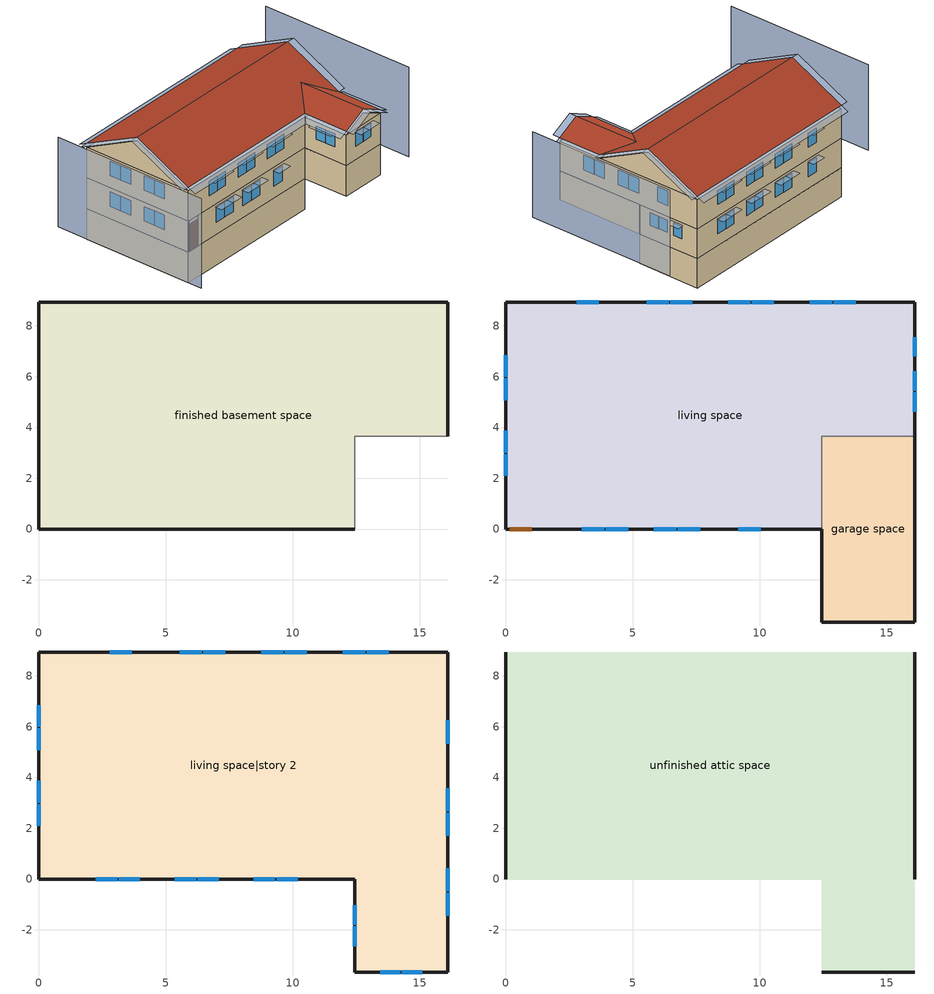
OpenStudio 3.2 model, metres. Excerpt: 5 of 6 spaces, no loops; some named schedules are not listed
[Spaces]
finished basement space
 floor foundation (FloorFndGrndFinB): 0,0 0,8.94 16.09,8.94 16.09,3.66 12.43,3.66 12.43,0 z-2.44
 wall foundation (WallFndGrndFinB): 16.09,3.66 16.09,8.94 0,8.94 0,0 12.43,0 z-2.44:0
 wall adiabatic (WallFndGrndFinB): 12.43,0 12.43,3.66 16.09,3.66 z-2.44:0
garage space
 floor foundation (FloorFndGrndUnfinSlab): 12.43,-3.66 12.43,3.66 16.09,3.66 16.09,-3.66 z0
 wall outside (WallExtUninsUnfin): 12.43,0 12.43,-3.66 16.09,-3.66 16.09,3.66 z0:2.44
 wall to living space (WallIntFinInsUnfin Reversed): 16.09,3.66 12.43,3.66 12.43,0 z0:2.44
living space
 floor to finished basement space (FloorFinUninsFin): 0,0 0,8.94 16.09,8.94 16.09,3.66 12.43,3.66 12.43,0 z0
 wall outside (WallExtInsFin): 16.09,3.66 16.09,8.94 0,8.94 0,0 0.13,0 1.05,0 12.43,0 z0:2.44
 window (WindowConstruction): 2.98,0 3.86,0 / 3.92,0 4.81,0 / 5.83,0 6.71,0 / 6.77,0 7.65,0 / 9.14,0 10.03,0 z0.96:2.13; 13.77,8.94 12.9,8.94 / 12.84,8.94 11.97,8.94 / 10.55,8.94 9.68,8.94 / 9.62,8.94 8.75,8.94 / 7.34,8.94 6.47,8.94 / 6.41,8.94 5.54,8.94 / 3.65,8.94 2.78,8.94 z0.97:2.13; 0,6.85 0,5.99 / 0,5.93 0,5.07 / 0,3.87 0,3.01 / 0,2.95 0,2.09 z0.99:2.13; 16.09,4.63 16.09,5.39 / 16.09,5.45 16.09,6.21 / 16.09,6.8 16.09,7.56 z1.12:2.13
 door (Door): 0.15,0 1.02,0 z0:2.13
living space|story 2
 floor to garage space (FloorFinInsUnfin): 16.09,3.66 16.09,-3.66 12.43,-3.66 12.43,3.66 z2.44
 floor to living space (FloorFinUninsFin): 16.09,8.94 16.09,3.66 12.43,3.66 12.43,0 0,0 0,8.94 z2.44
 wall outside (WallExtInsFin): 0,8.94 0,0 12.43,0 12.43,-3.66 16.09,-3.66 16.09,8.94 0,8.94 z2.44:4.88
 window (WindowConstruction): 2.24,0 3.08,0 / 3.14,0 3.98,0 / 5.34,0 6.19,0 / 6.25,0 7.09,0 / 8.45,0 9.29,0 / 9.35,0 10.2,0 z3.45:4.57; 13.44,-3.66 14.23,-3.66 / 14.29,-3.66 15.08,-3.66 z3.52:4.57; 13.77,8.94 12.9,8.94 / 12.84,8.94 11.97,8.94 / 10.55,8.94 9.68,8.94 / 9.62,8.94 8.75,8.94 / 7.34,8.94 6.47,8.94 / 6.41,8.94 5.54,8.94 / 3.65,8.94 2.78,8.94 z3.41:4.57; 0,6.85 0,5.99 / 0,5.93 0,5.07 / 0,3.87 0,3.01 / 0,2.95 0,2.09 z3.43:4.57; 12.43,-1.02 12.43,-1.8 / 12.43,-1.86 12.43,-2.64 z3.54:4.57; 16.09,-1.45 16.09,-0.54 / 16.09,-0.48 16.09,0.43 / 16.09,1.7 16.09,2.61 / 16.09,2.67 16.09,3.58 / 16.09,5.33 16.09,6.24 z3.36:4.57
unfinished attic space
 floor to living space|story 2 (FloorFinInsUnfinAttic): 16.09,8.94 16.09,0 0,0 0,8.94 z4.88; 12.43,-3.66 12.43,0 16.09,0 16.09,-3.66 z4.88
 wall outside (WallExtUninsUnfin): 0,4.47,7.11 0,8.94,4.88 0,0,4.88; 16.09,4.47,7.11 16.09,0,4.88 16.09,8.94,4.88; 12.43,-3.66,4.88 16.09,-3.66,4.88 14.26,-3.66,5.79
 roof outside (RoofUnfinInsExt): 0,4.47,7.42 16.09,4.47,7.42 16.09,8.94,5.18 0,8.94,5.18; 12.43,0,5.18 12.43,-3.66,5.18 14.26,-3.66,6.1 14.26,1.83,6.1; 16.09,0,5.18 14.26,1.83,6.1 14.26,-3.66,6.1 16.09,-3.66,5.18; 0,4.47,7.42 0,0,5.18 12.43,0,5.18 14.26,1.83,6.1 16.09,0,5.18 16.09,4.47,7.42
shading: -3.05,8.94 -3.05,-3.66 / 19.14,-3.66 19.14,8.94 z0:7.11; 16.09,1.7 16.09,2.61 / 16.09,-1.45 16.09,-0.54 / 16.09,-0.48 16.09,0.43 / 16.09,2.67 16.09,3.58 / 16.09,5.33 16.09,6.24 z3.36:4.57; 16.09,4.63 16.09,5.39 / 16.09,5.45 16.09,6.21 / 16.09,6.8 16.09,7.56 z1.12:2.13; 2.98,0 3.86,0 / 3.92,0 4.81,0 / 5.83,0 6.71,0 / 6.77,0 7.65,0 / 9.14,0 10.03,0 z0.96:2.13; 10.55,8.94 9.68,8.94 / 13.77,8.94 12.9,8.94 / 12.84,8.94 11.97,8.94 / 9.62,8.94 8.75,8.94 / 7.34,8.94 6.47,8.94 / 6.41,8.94 5.54,8.94 / 3.65,8.94 2.78,8.94 z3.41:4.57; 14.29,-3.66 15.08,-3.66 / 13.44,-3.66 14.23,-3.66 z3.52:4.57; 3.14,0 3.98,0 / 2.24,0 3.08,0 / 5.34,0 6.19,0 / 6.25,0 7.09,0 / 8.45,0 9.29,0 / 9.35,0 10.2,0 z3.45:4.57; 0,5.93 0,5.07 / 0,6.85 0,5.99 / 0,3.87 0,3.01 / 0,2.95 0,2.09 z0.99:2.13; 9.62,8.94 8.75,8.94 / 12.84,8.94 11.97,8.94 / 13.77,8.94 12.9,8.94 / 10.55,8.94 9.68,8.94 / 7.34,8.94 6.47,8.94 / 6.41,8.94 5.54,8.94 / 3.65,8.94 2.78,8.94 z0.97:2.13; 0,6.85 0,5.99 / 0,5.93 0,5.07 / 0,3.87 0,3.01 / 0,2.95 0,2.09 z3.43:4.57; 12.43,-1.02 12.43,-1.8 / 12.43,-1.86 12.43,-2.64 z3.54:4.57; -0.61,4.47,7.42 -0.61,0,5.18 0,0,5.18 0,4.47,7.42; 0,-0.61,4.88 12.43,-0.61,4.88 12.43,0,5.18 0,0,5.18; 16.7,0,5.18 16.7,4.47,7.42 16.09,4.47,7.42 16.09,0,5.18; -0.61,8.94,5.18 -0.61,4.47,7.42 0,4.47,7.42 0,8.94,5.18; 16.7,4.47,7.42 16.7,8.94,5.18 16.09,8.94,5.18 16.09,4.47,7.42; 16.09,9.55,4.88 0,9.55,4.88 0,8.94,5.18 16.09,8.94,5.18; 11.82,0,4.88 11.82,-3.66,4.88 12.43,-3.66,5.18 12.43,0,5.18; 12.43,-4.27,5.18 14.26,-4.27,6.1 14.26,-3.66,6.1 12.43,-3.66,5.18; 16.7,-3.66,4.88 16.7,0,4.88 16.09,0,5.18 16.09,-3.66,5.18; 14.26,-4.27,6.1 16.09,-4.27,5.18 16.09,-3.66,5.18 14.26,-3.66,6.1; 16.09,2.76 16.09,1.55 16.7,1.55 16.7,2.76 z4.72; 16.09,5.54 16.09,4.47 16.7,4.47 16.7,5.54 z2.29; 4.02,0 2.83,0 2.83,-0.61 4.02,-0.61 z2.29; 9.53,8.94 10.71,8.94 10.71,9.55 9.53,9.55 z4.72; 15.23,-3.66 14.14,-3.66 14.14,-4.27 15.23,-4.27 z4.72; 4.96,0 3.77,0 3.77,-0.61 4.96,-0.61 z2.29; 6.86,0 5.68,0 5.68,-0.61 6.86,-0.61 z2.29; 7.81,0 6.62,0 6.62,-0.61 7.81,-0.61 z2.29; 4.13,0 2.99,0 2.99,-0.61 4.13,-0.61 z4.72; 10.18,0 8.99,0 8.99,-0.61 10.18,-0.61 z2.29; 3.23,0 2.08,0 2.08,-0.61 3.23,-0.61 z4.72; 6.34,0 5.19,0 5.19,-0.61 6.34,-0.61 z4.72; 7.24,0 6.09,0 6.09,-0.61 7.24,-0.61 z4.72; 9.45,0 8.3,0 8.3,-0.61 9.45,-0.61 z4.72; 10.35,0 9.2,0 9.2,-0.61 10.35,-0.61 z4.72; 0,4.92 0,6.08 -0.61,6.08 -0.61,4.92 z2.29; 8.6,8.94 9.78,8.94 9.78,9.55 8.6,9.55 z2.29; 11.82,8.94 12.99,8.94 12.99,9.55 11.82,9.55 z2.29; 14.38,-3.66 13.29,-3.66 13.29,-4.27 14.38,-4.27 z4.72; 12.75,8.94 13.92,8.94 13.92,9.55 12.75,9.55 z2.29; 9.53,8.94 10.71,8.94 10.71,9.55 9.53,9.55 z2.29; 6.31,8.94 7.49,8.94 7.49,9.55 6.31,9.55 z2.29; 5.38,8.94 6.56,8.94 6.56,9.55 5.38,9.55 z2.29; 12.75,8.94 13.92,8.94 13.92,9.55 12.75,9.55 z4.72; 2.63,8.94 3.81,8.94 3.81,9.55 2.63,9.55 z2.29; 11.82,8.94 12.99,8.94 12.99,9.55 11.82,9.55 z4.72; 8.6,8.94 9.78,8.94 9.78,9.55 8.6,9.55 z4.72; 6.31,8.94 7.49,8.94 7.49,9.55 6.31,9.55 z4.72; 5.38,8.94 6.56,8.94 6.56,9.55 5.38,9.55 z4.72; 2.63,8.94 3.81,8.94 3.81,9.55 2.63,9.55 z4.72; 0,5.84 0,7 -0.61,7 -0.61,5.84 z2.29; 0,2.86 0,4.02 -0.61,4.02 -0.61,2.86 z2.29; 0,1.94 0,3.1 -0.61,3.1 -0.61,1.94 z2.29; 0,5.84 0,7 -0.61,7 -0.61,5.84 z4.72; 0,4.92 0,6.08 -0.61,6.08 -0.61,4.92 z4.72; 0,2.86 0,4.02 -0.61,4.02 -0.61,2.86 z4.72; 16.09,6.36 16.09,5.3 16.7,5.3 16.7,6.36 z2.29; 0,1.94 0,3.1 -0.61,3.1 -0.61,1.94 z4.72; 12.43,-1.95 12.43,-0.87 11.82,-0.87 11.82,-1.95 z4.72; 12.43,-2.79 12.43,-1.71 11.82,-1.71 11.82,-2.79 z4.72; 16.09,7.71 16.09,6.65 16.7,6.65 16.7,7.71 z2.29; 16.09,-0.39 16.09,-1.6 16.7,-1.6 16.7,-0.39 z4.72; 16.09,0.59 16.09,-0.63 16.7,-0.63 16.7,0.59 z4.72; 16.09,3.73 16.09,2.52 16.7,2.52 16.7,3.73 z4.72; 16.09,6.4 16.09,5.18 16.7,5.18 16.7,6.4 z4.72
[Site]
Denver Intl Ap_CO_USA: Latitude {deg}=39.83; Longitude {deg}=-104.65; Time Zone {hr}=-7; Elevation {m}=1650; Terrain=Suburbs
[ClimateZones]
Climate Zone Institution Name 1=Building America; Climate Zone Document Year 1=0; Climate Zone Value 1=Cold
[Site:WaterMainsTemperature]
Calculation Method=Correlation; Annual Average Outdoor Air Temperature {C}=10.8753; Maximum Difference In Monthly Average Outdoor Air Temperatures {deltaC}=23.1524
[Site:GroundTemperature:Deep]
10.8753, 10.8753, 10.8753, 10.8753, 10.8753, 10.8753, 10.8753, 10.8753, 10.8753, 10.8753, 10.8753, 10.8753
[Building]
Building 1: North Axis {deg}=270; Standards Number of Stories=3; Standards Number of Above Ground Stories=2; Standards Building Type=singlefamilydetached; Standards Number of Living Units=1
[Material] Roughness=Rough
Name | Thickness {m} | Conductivity {W/m-K} | Density {kg/m3} | Specific Heat {J/kg-K} | Thermal Absorptance | Solar Absorptance | Visible Absorptance
Drywall 0.5 in. | 0.0127 | 0.160291 | 801 | 837.4 | 0.9 | 0.5 | 0.1
FloorUATrussandIns | 0.0889 | 0.0436674 | 50.7834 | 1165.1 | 0.9 | 0.5 | 0.9
FloorUAAdditionalCeilingIns | 0.12827 | 0.0411113 | 16.02 | 1046.75
Asphalt Shingles, Medium | 0.009525 | 0.162714 | 1121.4 | 1465.45 | 0.91 | 0.85 | 0.85
RoofSheathing | 0.01905 | 0.115458 | 512.64 | 1214.23 | 0.82 | 0.3 | 0.3
RoofUARoofIns | 0.18415 | 8.02397 | 37.0049 | 1207.88 | 0.91 | 0.85 | 0.91
FoundationExtVertIns | 0.051816 | 0.029427 | 32.04 | 1214.23
Concrete 8.0 in.; FootingMaterial | 0.2032 | 1.803125 | 2242.8 | 837.4 | 0.9
Concrete 4.0 in. | 0.1016 | 1.803125 | 2242.8 | 837.4 | 0.9
FloorIns | 0.1397 | 0.0489548 | 106.365 | 1151.69 | 0.82 | 0.3 | 0.3
Wood Floor | 0.015875 | 0.115458 | 544.68 | 1214.23
Floor Covering | 0.0127 | 0.0433444 | 54.468 | 1339.84 | 0.9 | 0.9
FloorFinStudAndAirFloor | 0.1397 | 0.557395 | 67.691 | 1210.98 | 0.9 | 0.5 | 0.9
Vinyl, Light | 0.009525 | 0.089435 | 177.822 | 1046.75 | 0.9 | 0.3 | 0.3
WallSheathing | 0.0127 | 0.115458 | 512.64 | 1214.23 | 0.82 | 0.3 | 0.3
WallCMU | 0.1524 | 0.680115 | 1800.46 | 845.554 | 0.9 | 0.3 | 0.9
WallFurring | 0.0254 | 0.132641 | 72.0382 | 1211.21 | 0.9 | 0.3 | 0.9
WallCMU 1 | 0.1524 | 0.684745 | 1800.46 | 845.554 | 0.82 | 0.3 | 0.82
WallFurring 1 | 0.0254 | 0.133544 | 72.0382 | 1211.21 | 0.82 | 0.3 | 0.82
WallStudAndCavity | 0.0889 | 0.393744 | 83.0341 | 1211.67 | 0.9 | 0.3 | 0.9
WallStudAndCavity 1 | 0.0889 | 0.397942 | 83.0341 | 1211.67 | 0.82 | 0.3 | 0.3
res furniture material garage space | 0.1524 | 0.115458 | 640.8 | 1214.23 | 0.9 | 0.6 | 0.1
DoorMaterial | 0.04445 | 0.0612267 | 512.64 | 1214.23 | 0.82 | 0.3 | 0.3
[Construction]
FloorFinInsUnfinAttic: Drywall 0.5 in., FloorUATrussandIns, FloorUAAdditionalCeilingIns
RoofUnfinInsExt: Asphalt Shingles, Medium, RoofSheathing, RoofUARoofIns
WallFndGrndFinB: Concrete 8.0 in., Drywall 0.5 in.
FloorFndGrndFinB; FloorFndGrndUnfinSlab: Concrete 4.0 in.
FootingConstruction: FootingMaterial
FloorFinInsUnfin: FloorIns, RoofSheathing, Wood Floor, Floor Covering
FloorFinUninsFin: Drywall 0.5 in., FloorFinStudAndAirFloor, RoofSheathing, Wood Floor, Floor Covering
WallExtInsFin: Vinyl, Light, WallSheathing, WallCMU, WallFurring, Drywall 0.5 in.
WallIntFinInsUnfin Reversed: WallFurring 1, WallCMU 1, WallSheathing
WallExtUninsUnfin: Vinyl, Light, WallSheathing, WallStudAndCavity
WallIntFinUninsFin: WallStudAndCavity 1, Drywall 0.5 in.
res furniture construction garage space; res furniture construction living space; res furniture construction living space|story 2; res furniture construction finished basement space: res furniture material garage space
WindowConstruction: WindowMaterial
Door: DoorMaterial
[WindowMaterial:SimpleGlazingSystem]
WindowMaterial: U-Factor {W/m2-K}=2.10086; Solar Heat Gain Coefficient=0.3
[ThermalZone] Use Ideal Air Loads=No
living zone: Thermostat=living zone temperature setpoint
garage zone; unfinished attic zone: 
finished basement zone: Thermostat=finished basement zone temperature setpoint
res ds res ac asys ret air zone: Volume {m3}=0.25
[Sizing:Zone] Zone Cooling Design Supply Air Temperature Input Method=SupplyAirTemperature; Zone Cooling Design Supply Air Temperature {C}=14; Zone Cooling Design Supply Air Temperature Difference {deltaC}=11.11; Zone Heating Design Supply Air Temperature Input Method=SupplyAirTemperature; Zone Heating Design Supply Air Temperature {C}=40; Zone Heating Design Supply Air Temperature Difference {deltaC}=11.11; Zone Cooling Design Supply Air Humidity Ratio {kg-H2O/kg-air}=0.0085; Zone Heating Design Supply Air Humidity Ratio {kg-H2O/kg-air}=0.008; Cooling Design Air Flow Method=DesignDay; Heating Design Air Flow Method=DesignDay; Account for Dedicated Outdoor Air System=No; Dedicated Outdoor Air System Control Strategy=NeutralSupplyAir; Dedicated Outdoor Air Low Setpoint Temperature for Design {C}=autosize; Dedicated Outdoor Air High Setpoint Temperature for Design {C}=autosize
garage zone; unfinished attic zone; res ds res ac asys ret air zone
[Space]
Name | Space Type | Thermal Zone | Building Unit
garage space | Space Type 1 | garage zone
living space; living space|story 2 | Space Type 2 | living zone | unit 1
unfinished attic space | Space Type 3 | unfinished attic zone
finished basement space | Space Type 4 | finished basement zone | unit 1
res ds res ac asys ret air space |  | res ds res ac asys ret air zone
[SpaceType] Default Schedule Set=MidriseApartment Apartment Schedule Set
Name | Standards Space Type
Space Type 1 | garage
Space Type 2 | living
Space Type 3 | unfinished attic
Space Type 4 | finished basement
[BuildingUnit]
unit 1: Building Unit Type=Residential
[External:File]
8760.csv: File=8760.csv
[People:Definition] Number of People Calculation Method=People; Fraction Radiant=0.319734; Sensible Heat Fraction=0.573; Carbon Dioxide Generation Rate {m3/s-W}=0; Enable ASHRAE 55 Comfort Warnings=No; Mean Radiant Temperature Calculation Type=ZoneAveraged
Name | Number of People {people}
res occupants|living space|story 2 | 1.21448
res occupants|living space; res occupants|finished basement space | 1.00776
[People] Activity Level Schedule=res occupants activity schedule; Multiplier=1
Name | People Definition | Space or SpaceType
res occupants|living space|story 2 | res occupants|living space|story 2 | living space|story 2
res occupants|living space | res occupants|living space | living space
res occupants|finished basement space | res occupants|finished basement space | finished basement space
[Foundation:Kiva] Wall Height Above Grade {m}=0.2032; Wall Depth Below Slab {m}=0.2032
Name | Exterior Vertical Insulation Material | Exterior Vertical Insulation Depth {m} | Footing Wall Construction
Foundation Kiva 1 | FoundationExtVertIns | 2.4384
Foundation Kiva 2 |  |  | FootingConstruction
[Foundation:Kiva:Settings]
Soil Conductivity {W/m-K}=1.731; Soil Density {kg/m3}=1842.3; Soil Specific Heat {J/kg-K}=418.7; Ground Solar Absorptivity=0.9; Ground Thermal Absorptivity=0.9; Ground Surface Roughness {m}=0.03; Far-Field Width {m}=40; Deep-Ground Boundary Condition=ZeroFlux; Deep-Ground Depth {m}=40; Minimum Cell Dimension {m}=0.02; Maximum Cell Growth Coefficient=1.5; Simulation Timestep=Hourly
[SurfaceProperty:ExposedFoundationPerimeter] Exposed Perimeter Calculation Method=TotalExposedPerimeter
Name | Total Exposed Perimeter {m}
Surface 28 | 42.7403
Surface 1 | 14.6304
[InternalMass:Definition] Design Level Calculation Method=SurfaceArea
Name | Construction | Surface Area {m2}
living space Partition; finished basement space Partition | WallIntFinUninsFin | 130.436
living space|story 2 Partition | WallIntFinUninsFin | 157.192
res furniture mass garage space | res furniture construction garage space | 2.67561
res furniture mass living space | res furniture construction living space | 52.1743
res furniture mass living space|story 2 | res furniture construction living space|story 2 | 62.8768
res furniture mass finished basement space | res furniture construction finished basement space | 52.1743
[InternalMass] Multiplier=1
Name | Internal Mass Definition | Space or SpaceType
living space Partition | living space Partition | living space
living space|story 2 Partition | living space|story 2 Partition | living space|story 2
finished basement space Partition | finished basement space Partition | finished basement space
res furniture mass garage space | res furniture mass garage space | garage space
res furniture mass living space | res furniture mass living space | living space
res furniture mass living space|story 2 | res furniture mass living space|story 2 | living space|story 2
res furniture mass finished basement space | res furniture mass finished basement space | finished basement space
[ThermostatSetpoint:DualSetpoint] Heating Setpoint Temperature Schedule=res heating setpoint; Cooling Setpoint Temperature Schedule=res cooling setpoint
living zone temperature setpoint; finished basement zone temperature setpoint
[ElectricEquipment:Definition] Design Level Calculation Method=EquipmentLevel
Name | Design Level {W} | Fraction Latent | Fraction Radiant | Fraction Lost
res refrig | 65.0889 | 0 | 0 | 0
res range electric | 41.8374 | 0.3 | 0.24 | 0.3
res misc plug loads|living space|story 2 | 237.664 | 0.021 | 0.558 | 0.049
res misc plug loads|living space; res misc plug loads|finished basement space | 197.21 | 0.021 | 0.558 | 0.049
res infil_1 house fan; res infil_1 range fan; res infil_1 bath fan | 0 | 0 | 0 | 1
[ElectricEquipment]
Name | Electric Equipment Definition | Space or SpaceType | Schedule
res refrig | res refrig | living space|story 2 | res refrig schedule
res range electric | res range electric | living space|story 2
res misc plug loads|living space|story 2 | res misc plug loads|living space|story 2 | living space|story 2
res misc plug loads|living space | res misc plug loads|living space | living space
res misc plug loads|finished basement space | res misc plug loads|finished basement space | finished basement space
res infil_1 house fan | res infil_1 house fan | living space|story 2 | Always On Discrete
res infil_1 range fan | res infil_1 range fan | living space|story 2 | Always On Discrete
res infil_1 bath fan | res infil_1 bath fan | living space|story 2 | Always On Discrete
[OtherEquipment:Definition] Design Level Calculation Method=EquipmentLevel
Name | Design Level {W} | Fraction Latent | Fraction Radiant | Fraction Lost
res range gas | 436.408 | 0.2 | 0.18 | 0.5
res ds res ac asys SupSLkToLvEq; res ds res ac asys SupLatLkToLvEq; res ds res ac asys SupDCnToLvEq; res ds res ac asys SupDCnToAhEq; res ds res ac asys RetDCnToPlEq; res ds res ac asys RetDCnToAhEquip; res ds res ac asys SupSLkToAhEq; res ds res ac asys SupLatLkToAhEq; res ds res ac asys RetSLkEq; res ds res ac asys RetLatLkEq | 0
[OtherEquipment]
Name | Other Equipment Definition | Space or SpaceType | Fuel Type | Schedule
res range gas | res range gas | living space|story 2 | NaturalGas
res ds res ac asys SupSLkToLvEq | res ds res ac asys SupSLkToLvEq | living space|story 2 | None | Always On Discrete
res ds res ac asys SupLatLkToLvEq | res ds res ac asys SupLatLkToLvEq | living space|story 2 | None | Always On Discrete
res ds res ac asys SupDCnToLvEq | res ds res ac asys SupDCnToLvEq | living space|story 2 | None | Always On Discrete
res ds res ac asys SupDCnToAhEq | res ds res ac asys SupDCnToAhEq | finished basement space | None | Always On Discrete
res ds res ac asys RetDCnToPlEq | res ds res ac asys RetDCnToPlEq | res ds res ac asys ret air space | None | Always On Discrete
res ds res ac asys RetDCnToAhEquip | res ds res ac asys RetDCnToAhEquip | finished basement space | None | Always On Discrete
res ds res ac asys SupSLkToAhEq | res ds res ac asys SupSLkToAhEq | finished basement space | None | Always On Discrete
res ds res ac asys SupLatLkToAhEq | res ds res ac asys SupLatLkToAhEq | finished basement space | None | Always On Discrete
res ds res ac asys RetSLkEq | res ds res ac asys RetSLkEq | res ds res ac asys ret air space | None | Always On Discrete
res ds res ac asys RetLatLkEq | res ds res ac asys RetLatLkEq | res ds res ac asys ret air space | None | Always On Discrete
[Lights:Definition] Design Level Calculation Method=LightingLevel; Fraction Radiant=0.6; Fraction Visible=0.2; Return Air Fraction=0
Name | Lighting Level {W}
res lighting interior living space|story 2 | 382.102
res lighting interior living space; res lighting interior finished basement space | 317.063
res lighting garage garage space | 22.6628
[Lights] Fraction Replaceable=1
Name | Lights Definition | Space or SpaceType
res lighting interior living space|story 2 | res lighting interior living space|story 2 | living space|story 2
res lighting interior living space | res lighting interior living space | living space
res lighting interior finished basement space | res lighting interior finished basement space | finished basement space
res lighting garage garage space | res lighting garage garage space | garage space
[Exterior:Lights:Definition]
res lighting exterior: Design Level {W}=73.6543
[Exterior:Lights]
res lighting exterior: Exterior Lights Definition=res lighting exterior
[SpaceInfiltration:EffectiveLeakageArea] Schedule=Always On Discrete
Name | Space or SpaceType | Effective Air Leakage Area {cm2} | Stack Coefficient | Wind Coefficient
res infil|garage space | garage space | 95.2047 | 0.000129067 | 4.38083e-05
res infil|unfinished attic space | unfinished attic space | 5234.49 | 0.000176478 | 4.26207e-05
[EnergyManagementSystem:Sensor]
Name | Output Variable or Output Meter | Output Variable or Output Meter Index Key
res_nv_pb_s | Site Outdoor Air Barometric Pressure
res_af_vw_s | Site Wind Speed
res_nv_wt_s | Site Outdoor Air Humidity Ratio
res_nv_1_nva_s | Schedule Value | res nv_1 avail schedule
res_nv_1_sp_s | Schedule Value | res nv_1 temp schedule
res_ds_res_ac_asys_ah_mfr_s | System Node Mass Flow Rate | Node 18
res_ds_res_ac_asys_ah_vfr_s | System Node Current Density Volume Flow Rate | Node 18
res_ds_res_ac_asys_ah_tt_s | System Node Temperature | Node 18
res_ds_res_ac_asys_ra_t_s | System Node Temperature | Node 21
res_ds_res_ac_asys_ah_wt_s | System Node Humidity Ratio | Node 18
res_ds_res_ac_asys_ra_w_s | System Node Humidity Ratio | Node 21
res_infil_1_range_sch_s | Schedule Value | res mv_1 range exhaust schedule
res_infil_1_bath_sch_s | Schedule Value | res mv_1 bath exhaust schedule
res_infil_1_wh_sch_s | Schedule Value | Always On Discrete
[SpaceInfiltration:DesignFlowRate] Space or SpaceType=living space|story 2; Schedule=Always On Discrete; Design Flow Rate Calculation Method=Flow/Space; Design Flow Rate {m3/s}=0
res nv_1 flow; res infil_1 flow
[EnergyManagementSystem:Actuator]
Name | Actuated Component | Actuated Component Type | Actuated Component Control Type
res_nv_1_flow_act | res nv_1 flow | Zone Infiltration | Air Exchange Flow Rate
res_ds_res_ac_asys_SupSLkToLvEq_act | res ds res ac asys SupSLkToLvEq | OtherEquipment | Power Level
res_ds_res_ac_asys_SupLatLkToLvEq_act | res ds res ac asys SupLatLkToLvEq | OtherEquipment | Power Level
res_ds_res_ac_asys_SupDCnToLvEq_act | res ds res ac asys SupDCnToLvEq | OtherEquipment | Power Level
res_ds_res_ac_asys_SupDCnToAhEq_act | res ds res ac asys SupDCnToAhEq | OtherEquipment | Power Level
res_ds_res_ac_asys_RetDCnToPlEq_act | res ds res ac asys RetDCnToPlEq | OtherEquipment | Power Level
res_ds_res_ac_asys_RetDCnToAhEquip_act | res ds res ac asys RetDCnToAhEquip | OtherEquipment | Power Level
res_ds_res_ac_asys_SupSLkToAhEq_act | res ds res ac asys SupSLkToAhEq | OtherEquipment | Power Level
res_ds_res_ac_asys_SupLatLkToAhEq_act | res ds res ac asys SupLatLkToAhEq | OtherEquipment | Power Level
res_ds_res_ac_asys_RetSLkEq_act | res ds res ac asys RetSLkEq | OtherEquipment | Power Level
res_ds_res_ac_asys_RetLatLkEq_act | res ds res ac asys RetLatLkEq | OtherEquipment | Power Level
res_ds_res_ac_asys_AhToLivMix_act | res ds res ac asys AhToLivMix | ZoneMixing | Air Exchange Flow Rate
res_ds_res_ac_asys_LivToAhMix_act | res ds res ac asys LivToAhMix | ZoneMixing | Air Exchange Flow Rate
res_infil_1_house_fan_act | res infil_1 house fan | ElectricEquipment | Electricity Rate
res_infil_1_range_fan_act | res infil_1 range fan | ElectricEquipment | Electricity Rate
res_infil_1_bath_fan_act | res infil_1 bath fan | ElectricEquipment | Electricity Rate
res_infil_1_flow_act | res infil_1 flow | Zone Infiltration | Air Exchange Flow Rate
[EnergyManagementSystem:Program]
res_nv_1_program: Set Tdiff = res_af_1_tin_s-res_af_1_tt_s; Set dT = (@Abs Tdiff); Set pt = (@RhFnTdbWPb res_af_1_tt_s res_nv_wt_s res_nv_pb_s); Set NVA = 17400.224101717118; Set Cs = 0.00017926040778923255; Set Cw = 8.70903777141566e-05; Set MNV = 3.8963980910592118; Set MHR = 0.0115; Set MRH = 0.7; Set temp1 = (res_nv_1_nva_s*NVA); Set SGNV = temp1*((((Cs*dT)+(Cw*(res_af_vw_s^2)))^0.5)/1000); If (res_nv_wt_s<MHR) && (pt<MRH) && (res_af_1_tin_s>res_nv_1_sp_s); Set temp2 = (res_af_1_tin_s-res_nv_1_sp_s); Set NVadj1 = temp2/(res_af_1_tin_s-res_af_1_tt_s); Set NVadj2 = (@Min NVadj1 1); Set NVadj3 = (@Max NVadj2 0); Set NVadj = SGNV*NVadj3; Set res_nv_1_flow_act = (@Min NVadj MNV); Else; Set res_nv_1_flow_act = 0; EndIf
res_ds_res_ac_asys_program: Set res_ds_res_ac_asys_AhMfr = res_ds_res_ac_asys_ah_mfr_s; Set res_ds_res_ac_asys_FanRtf = res_ds_res_ac_asys_fan_rtf_s; Set res_ds_res_ac_asys_AhVfr = res_ds_res_ac_asys_ah_vfr_s; Set res_ds_res_ac_asys_AhTt = res_ds_res_ac_asys_ah_tt_s; Set res_ds_res_ac_asys_AhWt = res_ds_res_ac_asys_ah_wt_s; Set res_ds_res_ac_asys_RaT = res_ds_res_ac_asys_ra_t_s; Set res_ds_res_ac_asys_RaW = res_ds_res_ac_asys_ra_w_s; Set res_ds_res_ac_asys_AhT = res_ds_res_ac_asys_ah_t_s; Set res_ds_res_ac_asys_AhW = res_ds_res_ac_asys_ah_w_s; Run res_ds_res_ac_asys_lk_subrout; Set res_ds_res_ac_asys_SupSLkToLvEq_act = res_ds_res_ac_asys_SupSLkToLv; Set res_ds_res_ac_asys_SupLatLkToLvEq_act = res_ds_res_ac_asys_SupLatLkToLv; Set res_ds_res_ac_asys_SupDCnToLvEq_act = res_ds_res_ac_asys_SupDCnToLv; Set res_ds_res_ac_asys_SupDCnToAhEq_act = res_ds_res_ac_asys_SupDCnToAh; Set res_ds_res_ac_asys_SupSLkToAhEq_act = res_ds_res_ac_asys_SupSLkToAh; Set res_ds_res_ac_asys_SupLatLkToAhEq_act = res_ds_res_ac_asys_SupLatLkToAh; Set res_ds_res_ac_asys_RetSLkEq_act = res_ds_res_ac_asys_RetSLk; Set res_ds_res_ac_asys_RetLatLkEq_act = res_ds_res_ac_asys_RetLatLk; Set res_ds_res_ac_asys_RetDCnToPlEq_act = res_ds_res_ac_asys_RetDCnToPl; Set res_ds_res_ac_asys_RetDCnToAhEquip_act = res_ds_res_ac_asys_RetDCnToAh; Set res_ds_res_ac_asys_AhToLivMix_act = res_ds_res_ac_asys_AhToLiv; Set res_ds_res_ac_asys_LivToAhMix_act = res_ds_res_ac_asys_LivToAh
res_infil_1_program: Set p_m = 0.14; Set p_s = 0.22; Set s_m = 270; Set s_s = 370; Set z_m = 9.99744; Set z_s = 4.8768; Set f_t = (((s_m/z_m)^p_m)*((z_s/s_s)^p_s)); Set Tdiff = res_af_1_tin_s-res_af_1_tt_s; Set dT = @Abs Tdiff; Set c = 0.1695; Set Cs = 0.0946; Set Cw = 0.1323; Set n = 0.65; Set sft = (f_t*0.7000000000000001); Set temp1 = ((c*Cw)*((sft*res_af_vw_s)^(2*n)))^2; Set Qn = (((c*Cs*(dT^n))^2)+temp1)^0.5; Set Tdiff = res_af_1_tin_s-res_af_1_tt_s; Set QWHV = res_infil_1_wh_sch_s*0.0032; Set Qrange = res_infil_1_range_sch_s*0.0472; Set Qdryer = 0.0; Set Qbath = res_infil_1_bath_sch_s*0.0708; Set QductsOut = 0; Set QductsIn = 0; Set QductsOut = QductsOut+res_ds_res_ac_asys_lk_ret_fan_equiv; Set QductsIn = QductsIn+res_ds_res_ac_asys_lk_sup_fan_equiv; Set Qout = QWHV+Qrange+Qbath+Qdryer+QductsOut; Set Qin = QductsIn; Set faneff_wh = 0.9438948864000002; Set res_infil_1_house_fan_act = (QWHV*300)/faneff_wh*1; Set faneff_sp = 0.4719474432000001; Set res_infil_1_range_fan_act = (Qrange*300)/faneff_sp; Set res_infil_1_bath_fan_act = (Qbath*300)/faneff_sp; Set Qfan = (@Max Qout Qin); If Qfan > 0; Set Qavg = ((Qout + Qin) / 2.0); If ((@Abs (Qout - Qavg)) / Qavg) <= 0.1; Set phi = 1; Else; Set phi = (Qn / (Qn + Qfan)); EndIf; Set Qinf_adj = phi * Qn; Else; Set Qinf_adj = Qn; EndIf; Set res_infil_1_flow_act = Qfan + Qinf_adj
[AirLoopHVAC:ReturnPlenum]
res ac asys return plenum: ThermalZone=res ds res ac asys ret air zone
[ZoneMixing] Schedule=Always On Continuous; Design Flow Rate Calculation Method=Flow/Zone; Design Flow Rate {m3/s}=0
Name | Zone | Source Zone
res ds res ac asys AhToLivMix | living zone | finished basement zone
res ds res ac asys LivToAhMix | finished basement zone | living zone
[EnergyManagementSystem:Subroutine]
res_ds_res_ac_asys_lk_subrout: Set f_sup = 0.1499250749250749; Set f_ret = 0.0750749250749251; Set f_OA = 0.0; Set oafrate = f_OA * res_ds_res_ac_asys_AhVfr; Set suplkfrate = f_sup * res_ds_res_ac_asys_AhVfr; Set retlkfrate = f_ret * res_ds_res_ac_asys_AhVfr; Set res_ds_res_ac_asys_AhToLiv = (@Abs (suplkfrate-retlkfrate-oafrate)); Set res_ds_res_ac_asys_LivToAh = 0; Set res_ds_res_ac_asys_lk_sup_fan_equiv = 0; Set res_ds_res_ac_asys_lk_ret_fan_equiv = oafrate; If res_ds_res_ac_asys_AhMfr>0; Set h_SA=(@HFnTdbW res_ds_res_ac_asys_AhTt res_ds_res_ac_asys_AhWt); Set h_AHZ=(@HFnTdbW res_ds_res_ac_asys_AhT res_ds_res_ac_asys_AhW); Set h_RA=(@HFnTdbW res_ds_res_ac_asys_RaT res_ds_res_ac_asys_RaW); Set h_fg=(@HfgAirFnWTdb res_ds_res_ac_asys_AhWt res_ds_res_ac_asys_AhTt); Set SALkQtot=f_sup*res_ds_res_ac_asys_AhMfr*(h_RA-h_SA); Set temp1=h_fg*(res_ds_res_ac_asys_RaW-res_ds_res_ac_asys_AhWt); Set res_ds_res_ac_asys_SupLatLkToLv = f_sup*res_ds_res_ac_asys_AhMfr*temp1; Set res_ds_res_ac_asys_SupSLkToLv = SALkQtot-res_ds_res_ac_asys_SupLatLkToLv; Set eTm=(res_ds_res_ac_asys_FanRtf/(res_ds_res_ac_asys_AhMfr*1006.0))*282.756; Set eTm=0-eTm; Set temp4=res_ds_res_ac_asys_AhT; Set tsup=temp4+((res_ds_res_ac_asys_AhTt-res_ds_res_ac_asys_AhT)*(@Exp eTm)); Set temp5=tsup-res_ds_res_ac_asys_AhTt; Set res_ds_res_ac_asys_SupDCnToLv = res_ds_res_ac_asys_AhMfr*1006.0*temp5; Set res_ds_res_ac_asys_SupDCnToAh = 0-res_ds_res_ac_asys_SupDCnToLv; Set eTm=(res_ds_res_ac_asys_FanRtf/(res_ds_res_ac_asys_AhMfr*1006.0))*157.086; Set eTm=0-eTm; Set temp6=res_ds_res_ac_asys_AhT; Set tret=temp6+((res_ds_res_ac_asys_RaT-res_ds_res_ac_asys_AhT)*(@Exp eTm)); Set temp7=tret-res_ds_res_ac_asys_RaT; Set res_ds_res_ac_asys_RetDCnToPl=res_ds_res_ac_asys_AhMfr*1006.0*temp7; Set res_ds_res_ac_asys_RetDCnToAh=0-res_ds_res_ac_asys_RetDCnToPl; Set res_ds_res_ac_asys_RetLatLk=0; Set temp2=(res_ds_res_ac_asys_AhT-res_ds_res_ac_asys_RaT); Set res_ds_res_ac_asys_RetSLk=f_ret*res_ds_res_ac_asys_AhMfr*1006.0*temp2; Set QtLkToAHZn=f_sup*res_ds_res_ac_asys_AhMfr*(h_SA-h_AHZ); Set temp3=(res_ds_res_ac_asys_AhWt-res_ds_res_ac_asys_AhW); Set res_ds_res_ac_asys_SupLatLkToAh=f_sup*res_ds_res_ac_asys_AhMfr*h_fg; Set res_ds_res_ac_asys_SupLatLkToAh=res_ds_res_ac_asys_SupLatLkToAh*temp3; Set res_ds_res_ac_asys_SupSLkToAh=QtLkToAHZn-res_ds_res_ac_asys_SupLatLkToAh; Else; Set res_ds_res_ac_asys_SupLatLkToLv=0; Set res_ds_res_ac_asys_SupSLkToLv=0; Set res_ds_res_ac_asys_SupDCnToLv=0; Set res_ds_res_ac_asys_SupDCnToAh=0; Set res_ds_res_ac_asys_RetDCnToPl=0; Set res_ds_res_ac_asys_RetDCnToAh=0; Set res_ds_res_ac_asys_RetLatLk=0; Set res_ds_res_ac_asys_RetSLk=0; Set res_ds_res_ac_asys_SupLatLkToAh=0; Set res_ds_res_ac_asys_SupSLkToAh=0; EndIf
[EnergyManagementSystem:ProgramCallingManager]
res af_1 program calling manager: BeginTimestepBeforePredictor; res_infil_1_program; res_nv_1_program
res ds res ac asys program calling manager: EndOfSystemTimestepAfterHVACReporting; res_ds_res_ac_asys_program
[DefaultScheduleSet]
MidriseApartment Apartment Schedule Set: Number of People Schedule=MidriseApartment Apartment Occ; People Activity Level Schedule=MidriseApartment Activity; Lighting Schedule=MidriseApartment Apartment Light; Electric Equipment Schedule=ApartmentMidRise EQP_APT_SCH; Infiltration Schedule=MidriseApartment Infil; Other Equipment Schedule=ApartmentMidRise EQP_APT_SCH
[Schedule:Constant]
Name | Value
res occupants activity schedule | 112.539
Always On Discrete; Always On Continuous | 1
[Schedule:Ruleset]
Name | Default Day Schedule | Summer Design Day Schedule | Winter Design Day Schedule
res heating setpoint | Schedule Day 6 | res heating setpoint summer design | res heating setpoint winter design
res cooling setpoint | Schedule Day 7 | res cooling setpoint summer design | res cooling setpoint winter design
res refrig schedule | Schedule Day 8 | res refrig schedule summer design | res refrig schedule winter design
res nv_1 temp schedule | Schedule Day 11
res nv_1 avail schedule | Schedule Day 12
res mv_1 range exhaust schedule | Schedule Day 15 | res mv_1 range exhaust schedule summer design | res mv_1 range exhaust schedule winter design
res mv_1 bath exhaust schedule | Schedule Day 16 | res mv_1 bath exhaust schedule summer design | res mv_1 bath exhaust schedule winter design
MidriseApartment Apartment Occ | MidriseApartment Apartment Occ Default | MidriseApartment Apartment Occ Summer Design Day | MidriseApartment Apartment Occ Winter Design Day
MidriseApartment Activity | MidriseApartment Activity Default | MidriseApartment Activity Summer Design Day | MidriseApartment Activity Winter Design Day
MidriseApartment Apartment Light | MidriseApartment Apartment Light Default | MidriseApartment Apartment Light Summer Design Day | MidriseApartment Apartment Light Winter Design Day
ApartmentMidRise EQP_APT_SCH | ApartmentMidRise EQP_APT_SCH Default | ApartmentMidRise EQP_APT_SCH Summer Design Day | ApartmentMidRise EQP_APT_SCH Winter Design Day
MidriseApartment Infil | MidriseApartment Infil Default | MidriseApartment Infil Summer Design Day | MidriseApartment Infil Winter Design Day
[Schedule:Day]
Schedule Day 6; Schedule Day 7; Schedule Day 8; res refrig schedule winter design; Schedule Day 11; Schedule Day 12; Schedule Day 15; res mv_1 range exhaust schedule winter design; Schedule Day 16; res mv_1 bath exhaust schedule winter design: 24, 0, 0
res heating setpoint allday1; res heating setpoint allday2; res heating setpoint allday3; res heating setpoint allday4; res heating setpoint allday5; res heating setpoint allday6; res heating setpoint allday7; res heating setpoint allday8; res heating setpoint allday9; res heating setpoint allday10; res heating setpoint allday11; res heating setpoint allday12: 24, 0, 21.6667
res heating setpoint winter design; res cooling setpoint winter design: 24, 0, 21.1111
res heating setpoint summer design; res cooling setpoint summer design; res nv_1 temp schedule allday1; res nv_1 temp schedule allday2; res nv_1 temp schedule allday3; res nv_1 temp schedule allday4; res nv_1 temp schedule allday11; res nv_1 temp schedule allday12: 24, 0, 23.8889
res cooling setpoint allday1; res cooling setpoint allday2; res cooling setpoint allday3; res cooling setpoint allday4; res cooling setpoint allday5; res cooling setpoint allday6; res cooling setpoint allday7; res cooling setpoint allday8; res cooling setpoint allday9; res cooling setpoint allday10; res cooling setpoint allday11; res cooling setpoint allday12: 24, 0, 24.4444
res refrig schedule allday1; res refrig schedule allday12: 1, 0, 0.610949, 2, 0, 0.595675, 3, 0, 0.580401, 4, 0, 0.565128, 6, 0, 0.549854, 7, 0, 0.580401, 8, 0, 0.610949, 10, 0, 0.626223, 12, 0, 0.610949, 15, 0, 0.641496, 16, 0, 0.626223, 17, 0, 0.672044, 18, 0, 0.733139, 19, 0, 0.763686, 20, 0, 0.733139, 21, 0, 0.717865, 22, 0, 0.702591, 23, 0, 0.672044, 24, 0, 0.626223
res refrig schedule allday2: 1, 0, 0.609489, 2, 0, 0.594252, 3, 0, 0.579015, 4, 0, 0.563777, 6, 0, 0.54854, 7, 0, 0.579015, 8, 0, 0.609489, 10, 0, 0.624726, 12, 0, 0.609489, 15, 0, 0.639964, 16, 0, 0.624726, 17, 0, 0.670438, 18, 0, 0.731387, 19, 0, 0.761861, 20, 0, 0.731387, 21, 0, 0.71615, 22, 0, 0.700912, 23, 0, 0.670438, 24, 0, 0.624726
res refrig schedule allday3; res refrig schedule allday4; res refrig schedule allday5: 1, 0, 0.791241, 2, 0, 0.77146, 3, 0, 0.751679, 4, 0, 0.731898, 6, 0, 0.712117, 7, 0, 0.751679, 8, 0, 0.791241, 10, 0, 0.811022, 12, 0, 0.791241, 15, 0, 0.830803, 16, 0, 0.811022, 17, 0, 0.870365, 18, 0, 0.949489, 19, 0, 0.989051, 20, 0, 0.949489, 21, 0, 0.929708, 22, 0, 0.909927, 23, 0, 0.870365, 24, 0, 0.811022
res refrig schedule allday6; res refrig schedule allday7; res refrig schedule allday8; res refrig schedule allday9: 1, 0, 0.8, 2, 0, 0.78, 3, 0, 0.76, 4, 0, 0.74, 6, 0, 0.72, 7, 0, 0.76, 8, 0, 0.8, 10, 0, 0.82, 12, 0, 0.8, 15, 0, 0.84, 16, 0, 0.82, 17, 0, 0.88, 18, 0, 0.96, 19, 0, 1, 20, 0, 0.96, 21, 0, 0.94, 22, 0, 0.92, 23, 0, 0.88, 24, 0, 0.82
res refrig schedule allday10: 1, 0, 0.679562, 2, 0, 0.662573, 3, 0, 0.645584, 4, 0, 0.628595, 6, 0, 0.611606, 7, 0, 0.645584, 8, 0, 0.679562, 10, 0, 0.696551, 12, 0, 0.679562, 15, 0, 0.71354, 16, 0, 0.696551, 17, 0, 0.747518, 18, 0, 0.815474, 19, 0, 0.849453, 20, 0, 0.815474, 21, 0, 0.798485, 22, 0, 0.781496, 23, 0, 0.747518, 24, 0, 0.696551
res refrig schedule allday11: 1, 0, 0.675182, 2, 0, 0.658303, 3, 0, 0.641423, 4, 0, 0.624544, 6, 0, 0.607664, 7, 0, 0.641423, 8, 0, 0.675182, 10, 0, 0.692062, 12, 0, 0.675182, 15, 0, 0.708942, 16, 0, 0.692062, 17, 0, 0.742701, 18, 0, 0.810219, 19, 0, 0.843978, 20, 0, 0.810219, 21, 0, 0.793339, 22, 0, 0.77646, 23, 0, 0.742701, 24, 0, 0.692062
res refrig schedule summer design; res mv_1 range exhaust schedule summer design; res mv_1 bath exhaust schedule summer design; MidriseApartment Infil Default; MidriseApartment Infil Summer Design Day; MidriseApartment Infil Winter Design Day: 24, 0, 1
res nv_1 temp schedule allday5; res nv_1 temp schedule allday6; res nv_1 temp schedule allday7; res nv_1 temp schedule allday8; res nv_1 temp schedule allday9; res nv_1 temp schedule allday10: 24, 0, 22.2222
res nv_1 availability schedule allday1 on; res nv_1 availability schedule allday1 on 1; res nv_1 availability schedule allday1 on 2; res nv_1 availability schedule allday1 on 3; res nv_1 availability schedule allday1 on 4; res nv_1 availability schedule allday1 on 5; res nv_1 availability schedule allday1 on 6; res nv_1 availability schedule allday1 on 7; res nv_1 availability schedule allday1 on 8; res nv_1 availability schedule allday1 on 9; res nv_1 availability schedule allday1 on 10; res nv_1 availability schedule allday1 on 11: 1, 0, 1, 2, 0, 1, 3, 0, 1, 4, 0, 1, 5, 0, 1, 6, 0, 1, 7, 0, 1, 8, 0, 1, 9, 0, 1, 10, 0, 1, 11, 0, 1, 12, 0, 1, 13, 0, 1, 14, 0, 1, 15, 0, 1, 16, 0, 1, 17, 0, 1, 18, 0, 1, 19, 0, 1, 20, 0, 1, 21, 0, 1, 22, 0, 1, 23, 0, 1, 24, 0, 1
res mv_1 range exhaust schedule allday1; res mv_1 range exhaust schedule allday2; res mv_1 range exhaust schedule allday3: 15, 0, 0, 16, 0, 1, 24, 0, 0
MidriseApartment Apartment Occ Default; MidriseApartment Apartment Occ Summer Design Day; MidriseApartment Apartment Occ Winter Design Day: 7, 0, 1, 8, 0, 0.85, 9, 0, 0.39, 16, 0, 0.25, 17, 0, 0.3, 18, 0, 0.52, 21, 0, 0.87, 24, 0, 1
MidriseApartment Activity Default; MidriseApartment Activity Summer Design Day; MidriseApartment Activity Winter Design Day: 24, 0, 120
MidriseApartment Apartment Light Default; MidriseApartment Apartment Light Summer Design Day; MidriseApartment Apartment Light Winter Design Day; MidriseApartment Apartment Light Default 1: 4, 0, 0.067, 5, 0, 0.187, 6, 0, 0.394, 7, 0, 0.44, 8, 0, 0.393, 9, 0, 0.172, 15, 0, 0.119, 16, 0, 0.206, 17, 0, 0.439, 18, 0, 0.616, 19, 0, 0.829, 20, 0, 0.986, 21, 0, 1, 22, 0, 0.692, 23, 0, 0.384, 24, 0, 0.16
ApartmentMidRise EQP_APT_SCH Default; ApartmentMidRise EQP_APT_SCH Summer Design Day; ApartmentMidRise EQP_APT_SCH Winter Design Day; ApartmentMidRise EQP_APT_SCH Default 1: 1, 0, 0.45, 2, 0, 0.41, 3, 0, 0.39, 5, 0, 0.38, 6, 0, 0.43, 7, 0, 0.54, 8, 0, 0.65, 9, 0, 0.66, 10, 0, 0.67, 11, 0, 0.69, 12, 0, 0.7, 13, 0, 0.69, 14, 0, 0.66, 15, 0, 0.65, 16, 0, 0.68, 17, 0, 0.8, 19, 0, 1, 20, 0, 0.93, 21, 0, 0.89, 22, 0, 0.85, 23, 0, 0.71, 24, 0, 0.58
[Schedule:Rule] Apply Monday=Yes; Apply Wednesday=Yes; Apply Friday=Yes; Date Specification Type=DateRange; Start Day=1
Name | Schedule Ruleset | Rule Order | Day Schedule | Apply Sunday | Apply Tuesday | Apply Thursday | Apply Saturday | Start Month | End Month | End Day
res heating setpoint allday rule1 | res heating setpoint | 11 | res heating setpoint allday1 | Yes | Yes | Yes | Yes | 1 | 1 | 31
res heating setpoint allday rule2 | res heating setpoint | 10 | res heating setpoint allday2 | Yes | Yes | Yes | Yes | 2 | 2 | 28
res heating setpoint allday rule3 | res heating setpoint | 9 | res heating setpoint allday3 | Yes | Yes | Yes | Yes | 3 | 3 | 31
res heating setpoint allday rule4 | res heating setpoint | 8 | res heating setpoint allday4 | Yes | Yes | Yes | Yes | 4 | 4 | 30
res heating setpoint allday rule5 | res heating setpoint | 7 | res heating setpoint allday5 | Yes | Yes | Yes | Yes | 5 | 5 | 31
res heating setpoint allday rule6 | res heating setpoint | 6 | res heating setpoint allday6 | Yes | Yes | Yes | Yes | 6 | 6 | 30
res heating setpoint allday rule7 | res heating setpoint | 5 | res heating setpoint allday7 | Yes | Yes | Yes | Yes | 7 | 7 | 31
res heating setpoint allday rule8 | res heating setpoint | 4 | res heating setpoint allday8 | Yes | Yes | Yes | Yes | 8 | 8 | 31
res heating setpoint allday rule9 | res heating setpoint | 3 | res heating setpoint allday9 | Yes | Yes | Yes | Yes | 9 | 9 | 30
res heating setpoint allday rule10 | res heating setpoint | 2 | res heating setpoint allday10 | Yes | Yes | Yes | Yes | 10 | 10 | 31
res heating setpoint allday rule11 | res heating setpoint | 1 | res heating setpoint allday11 | Yes | Yes | Yes | Yes | 11 | 11 | 30
res heating setpoint allday rule12 | res heating setpoint | 0 | res heating setpoint allday12 | Yes | Yes | Yes | Yes | 12 | 12 | 31
res cooling setpoint allday rule1 | res cooling setpoint | 11 | res cooling setpoint allday1 | Yes | Yes | Yes | Yes | 1 | 1 | 31
res cooling setpoint allday rule2 | res cooling setpoint | 10 | res cooling setpoint allday2 | Yes | Yes | Yes | Yes | 2 | 2 | 28
res cooling setpoint allday rule3 | res cooling setpoint | 9 | res cooling setpoint allday3 | Yes | Yes | Yes | Yes | 3 | 3 | 31
res cooling setpoint allday rule4 | res cooling setpoint | 8 | res cooling setpoint allday4 | Yes | Yes | Yes | Yes | 4 | 4 | 30
res cooling setpoint allday rule5 | res cooling setpoint | 7 | res cooling setpoint allday5 | Yes | Yes | Yes | Yes | 5 | 5 | 31
res cooling setpoint allday rule6 | res cooling setpoint | 6 | res cooling setpoint allday6 | Yes | Yes | Yes | Yes | 6 | 6 | 30
res cooling setpoint allday rule7 | res cooling setpoint | 5 | res cooling setpoint allday7 | Yes | Yes | Yes | Yes | 7 | 7 | 31
res cooling setpoint allday rule8 | res cooling setpoint | 4 | res cooling setpoint allday8 | Yes | Yes | Yes | Yes | 8 | 8 | 31
res cooling setpoint allday rule9 | res cooling setpoint | 3 | res cooling setpoint allday9 | Yes | Yes | Yes | Yes | 9 | 9 | 30
res cooling setpoint allday rule10 | res cooling setpoint | 2 | res cooling setpoint allday10 | Yes | Yes | Yes | Yes | 10 | 10 | 31
res cooling setpoint allday rule11 | res cooling setpoint | 1 | res cooling setpoint allday11 | Yes | Yes | Yes | Yes | 11 | 11 | 30
res cooling setpoint allday rule12 | res cooling setpoint | 0 | res cooling setpoint allday12 | Yes | Yes | Yes | Yes | 12 | 12 | 31
res refrig schedule allday rule1 | res refrig schedule | 11 | res refrig schedule allday1 | Yes | Yes | Yes | Yes | 1 | 1 | 31
res refrig schedule allday rule2 | res refrig schedule | 10 | res refrig schedule allday2 | Yes | Yes | Yes | Yes | 2 | 2 | 28
res refrig schedule allday rule3 | res refrig schedule | 9 | res refrig schedule allday3 | Yes | Yes | Yes | Yes | 3 | 3 | 31
res refrig schedule allday rule4 | res refrig schedule | 8 | res refrig schedule allday4 | Yes | Yes | Yes | Yes | 4 | 4 | 30
res refrig schedule allday rule5 | res refrig schedule | 7 | res refrig schedule allday5 | Yes | Yes | Yes | Yes | 5 | 5 | 31
res refrig schedule allday rule6 | res refrig schedule | 6 | res refrig schedule allday6 | Yes | Yes | Yes | Yes | 6 | 6 | 30
res refrig schedule allday rule7 | res refrig schedule | 5 | res refrig schedule allday7 | Yes | Yes | Yes | Yes | 7 | 7 | 31
res refrig schedule allday rule8 | res refrig schedule | 4 | res refrig schedule allday8 | Yes | Yes | Yes | Yes | 8 | 8 | 31
res refrig schedule allday rule9 | res refrig schedule | 3 | res refrig schedule allday9 | Yes | Yes | Yes | Yes | 9 | 9 | 30
res refrig schedule allday rule10 | res refrig schedule | 2 | res refrig schedule allday10 | Yes | Yes | Yes | Yes | 10 | 10 | 31
res refrig schedule allday rule11 | res refrig schedule | 1 | res refrig schedule allday11 | Yes | Yes | Yes | Yes | 11 | 11 | 30
res refrig schedule allday rule12 | res refrig schedule | 0 | res refrig schedule allday12 | Yes | Yes | Yes | Yes | 12 | 12 | 31
res nv_1 temp schedule allday rule1 | res nv_1 temp schedule | 11 | res nv_1 temp schedule allday1 | Yes | Yes | Yes | Yes | 1 | 1 | 31
res nv_1 temp schedule allday rule2 | res nv_1 temp schedule | 10 | res nv_1 temp schedule allday2 | Yes | Yes | Yes | Yes | 2 | 2 | 28
res nv_1 temp schedule allday rule3 | res nv_1 temp schedule | 9 | res nv_1 temp schedule allday3 | Yes | Yes | Yes | Yes | 3 | 3 | 31
res nv_1 temp schedule allday rule4 | res nv_1 temp schedule | 8 | res nv_1 temp schedule allday4 | Yes | Yes | Yes | Yes | 4 | 4 | 30
res nv_1 temp schedule allday rule5 | res nv_1 temp schedule | 7 | res nv_1 temp schedule allday5 | Yes | Yes | Yes | Yes | 5 | 5 | 31
res nv_1 temp schedule allday rule6 | res nv_1 temp schedule | 6 | res nv_1 temp schedule allday6 | Yes | Yes | Yes | Yes | 6 | 6 | 30
res nv_1 temp schedule allday rule7 | res nv_1 temp schedule | 5 | res nv_1 temp schedule allday7 | Yes | Yes | Yes | Yes | 7 | 7 | 31
res nv_1 temp schedule allday rule8 | res nv_1 temp schedule | 4 | res nv_1 temp schedule allday8 | Yes | Yes | Yes | Yes | 8 | 8 | 31
res nv_1 temp schedule allday rule9 | res nv_1 temp schedule | 3 | res nv_1 temp schedule allday9 | Yes | Yes | Yes | Yes | 9 | 9 | 30
res nv_1 temp schedule allday rule10 | res nv_1 temp schedule | 2 | res nv_1 temp schedule allday10 | Yes | Yes | Yes | Yes | 10 | 10 | 31
res nv_1 temp schedule allday rule11 | res nv_1 temp schedule | 1 | res nv_1 temp schedule allday11 | Yes | Yes | Yes | Yes | 11 | 11 | 30
res nv_1 temp schedule allday rule12 | res nv_1 temp schedule | 0 | res nv_1 temp schedule allday12 | Yes | Yes | Yes | Yes | 12 | 12 | 31
res nv_1 availability schedule allday ruleset1 on | res nv_1 avail schedule | 11 | res nv_1 availability schedule allday1 on |  |  |  |  | 1 | 1 | 31
res nv_1 availability schedule allday ruleset2 on | res nv_1 avail schedule | 10 | res nv_1 availability schedule allday1 on 1 |  |  |  |  | 2 | 2 | 28
res nv_1 availability schedule allday ruleset3 on | res nv_1 avail schedule | 9 | res nv_1 availability schedule allday1 on 2 |  |  |  |  | 3 | 3 | 31
res nv_1 availability schedule allday ruleset4 on | res nv_1 avail schedule | 8 | res nv_1 availability schedule allday1 on 3 |  |  |  |  | 4 | 4 | 30
res nv_1 availability schedule allday ruleset5 on | res nv_1 avail schedule | 7 | res nv_1 availability schedule allday1 on 4 |  |  |  |  | 5 | 5 | 31
res nv_1 availability schedule allday ruleset6 on | res nv_1 avail schedule | 6 | res nv_1 availability schedule allday1 on 5 |  |  |  |  | 6 | 6 | 30
res nv_1 availability schedule allday ruleset7 on | res nv_1 avail schedule | 5 | res nv_1 availability schedule allday1 on 6 |  |  |  |  | 7 | 7 | 31
res nv_1 availability schedule allday ruleset8 on | res nv_1 avail schedule | 4 | res nv_1 availability schedule allday1 on 7 |  |  |  |  | 8 | 8 | 31
res nv_1 availability schedule allday ruleset9 on | res nv_1 avail schedule | 3 | res nv_1 availability schedule allday1 on 8 |  |  |  |  | 9 | 9 | 30
res nv_1 availability schedule allday ruleset10 on | res nv_1 avail schedule | 2 | res nv_1 availability schedule allday1 on 9 |  |  |  |  | 10 | 10 | 31
res nv_1 availability schedule allday ruleset11 on | res nv_1 avail schedule | 1 | res nv_1 availability schedule allday1 on 10 |  |  |  |  | 11 | 11 | 30
res nv_1 availability schedule allday ruleset12 on | res nv_1 avail schedule | 0 | res nv_1 availability schedule allday1 on 11 |  |  |  |  | 12 | 12 | 31
res mv_1 range exhaust schedule allday rule1 | res mv_1 range exhaust schedule | 11 | res mv_1 range exhaust schedule allday1 | Yes | Yes | Yes | Yes | 1 | 1 | 31
res mv_1 range exhaust schedule allday rule2 | res mv_1 range exhaust schedule | 10 | res mv_1 range exhaust schedule allday2 | Yes | Yes | Yes | Yes | 2 | 2 | 28
res mv_1 range exhaust schedule allday rule3 | res mv_1 range exhaust schedule | 9 | res mv_1 range exhaust schedule allday3 | Yes | Yes | Yes | Yes | 3 | 3 | 31
res mv_1 range exhaust schedule allday rule4 | res mv_1 range exhaust schedule | 8 | res mv_1 range exhaust schedule allday4 | Yes | Yes | Yes | Yes | 4 | 4 | 30
res mv_1 range exhaust schedule allday rule5 | res mv_1 range exhaust schedule | 7 | res mv_1 range exhaust schedule allday5 | Yes | Yes | Yes | Yes | 5 | 5 | 31
res mv_1 range exhaust schedule allday rule6 | res mv_1 range exhaust schedule | 6 | res mv_1 range exhaust schedule allday6 | Yes | Yes | Yes | Yes | 6 | 6 | 30
res mv_1 range exhaust schedule allday rule7 | res mv_1 range exhaust schedule | 5 | res mv_1 range exhaust schedule allday7 | Yes | Yes | Yes | Yes | 7 | 7 | 31
res mv_1 range exhaust schedule allday rule8 | res mv_1 range exhaust schedule | 4 | res mv_1 range exhaust schedule allday8 | Yes | Yes | Yes | Yes | 8 | 8 | 31
res mv_1 range exhaust schedule allday rule9 | res mv_1 range exhaust schedule | 3 | res mv_1 range exhaust schedule allday9 | Yes | Yes | Yes | Yes | 9 | 9 | 30
res mv_1 range exhaust schedule allday rule10 | res mv_1 range exhaust schedule | 2 | res mv_1 range exhaust schedule allday10 | Yes | Yes | Yes | Yes | 10 | 10 | 31
res mv_1 range exhaust schedule allday rule11 | res mv_1 range exhaust schedule | 1 | res mv_1 range exhaust schedule allday11 | Yes | Yes | Yes | Yes | 11 | 11 | 30
res mv_1 range exhaust schedule allday rule12 | res mv_1 range exhaust schedule | 0 | res mv_1 range exhaust schedule allday12 | Yes | Yes | Yes | Yes | 12 | 12 | 31
res mv_1 bath exhaust schedule allday rule1 | res mv_1 bath exhaust schedule | 11 | res mv_1 bath exhaust schedule allday1 | Yes | Yes | Yes | Yes | 1 | 1 | 31
res mv_1 bath exhaust schedule allday rule2 | res mv_1 bath exhaust schedule | 10 | res mv_1 bath exhaust schedule allday2 | Yes | Yes | Yes | Yes | 2 | 2 | 28
res mv_1 bath exhaust schedule allday rule3 | res mv_1 bath exhaust schedule | 9 | res mv_1 bath exhaust schedule allday3 | Yes | Yes | Yes | Yes | 3 | 3 | 31
res mv_1 bath exhaust schedule allday rule4 | res mv_1 bath exhaust schedule | 8 | res mv_1 bath exhaust schedule allday4 | Yes | Yes | Yes | Yes | 4 | 4 | 30
res mv_1 bath exhaust schedule allday rule5 | res mv_1 bath exhaust schedule | 7 | res mv_1 bath exhaust schedule allday5 | Yes | Yes | Yes | Yes | 5 | 5 | 31
res mv_1 bath exhaust schedule allday rule6 | res mv_1 bath exhaust schedule | 6 | res mv_1 bath exhaust schedule allday6 | Yes | Yes | Yes | Yes | 6 | 6 | 30
res mv_1 bath exhaust schedule allday rule7 | res mv_1 bath exhaust schedule | 5 | res mv_1 bath exhaust schedule allday7 | Yes | Yes | Yes | Yes | 7 | 7 | 31
res mv_1 bath exhaust schedule allday rule8 | res mv_1 bath exhaust schedule | 4 | res mv_1 bath exhaust schedule allday8 | Yes | Yes | Yes | Yes | 8 | 8 | 31
res mv_1 bath exhaust schedule allday rule9 | res mv_1 bath exhaust schedule | 3 | res mv_1 bath exhaust schedule allday9 | Yes | Yes | Yes | Yes | 9 | 9 | 30
res mv_1 bath exhaust schedule allday rule10 | res mv_1 bath exhaust schedule | 2 | res mv_1 bath exhaust schedule allday10 | Yes | Yes | Yes | Yes | 10 | 10 | 31
res mv_1 bath exhaust schedule allday rule11 | res mv_1 bath exhaust schedule | 1 | res mv_1 bath exhaust schedule allday11 | Yes | Yes | Yes | Yes | 11 | 11 | 30
res mv_1 bath exhaust schedule allday rule12 | res mv_1 bath exhaust schedule | 0 | res mv_1 bath exhaust schedule allday12 | Yes | Yes | Yes | Yes | 12 | 12 | 31
light sch rule | MidriseApartment Apartment Light | 0 | MidriseApartment Apartment Light Default 1 | Yes | Yes | Yes | Yes | 1 | 12 | 31
plug load sch rule | ApartmentMidRise EQP_APT_SCH | 0 | ApartmentMidRise EQP_APT_SCH Default 1 | Yes | Yes | Yes | Yes | 1 | 12 | 31
